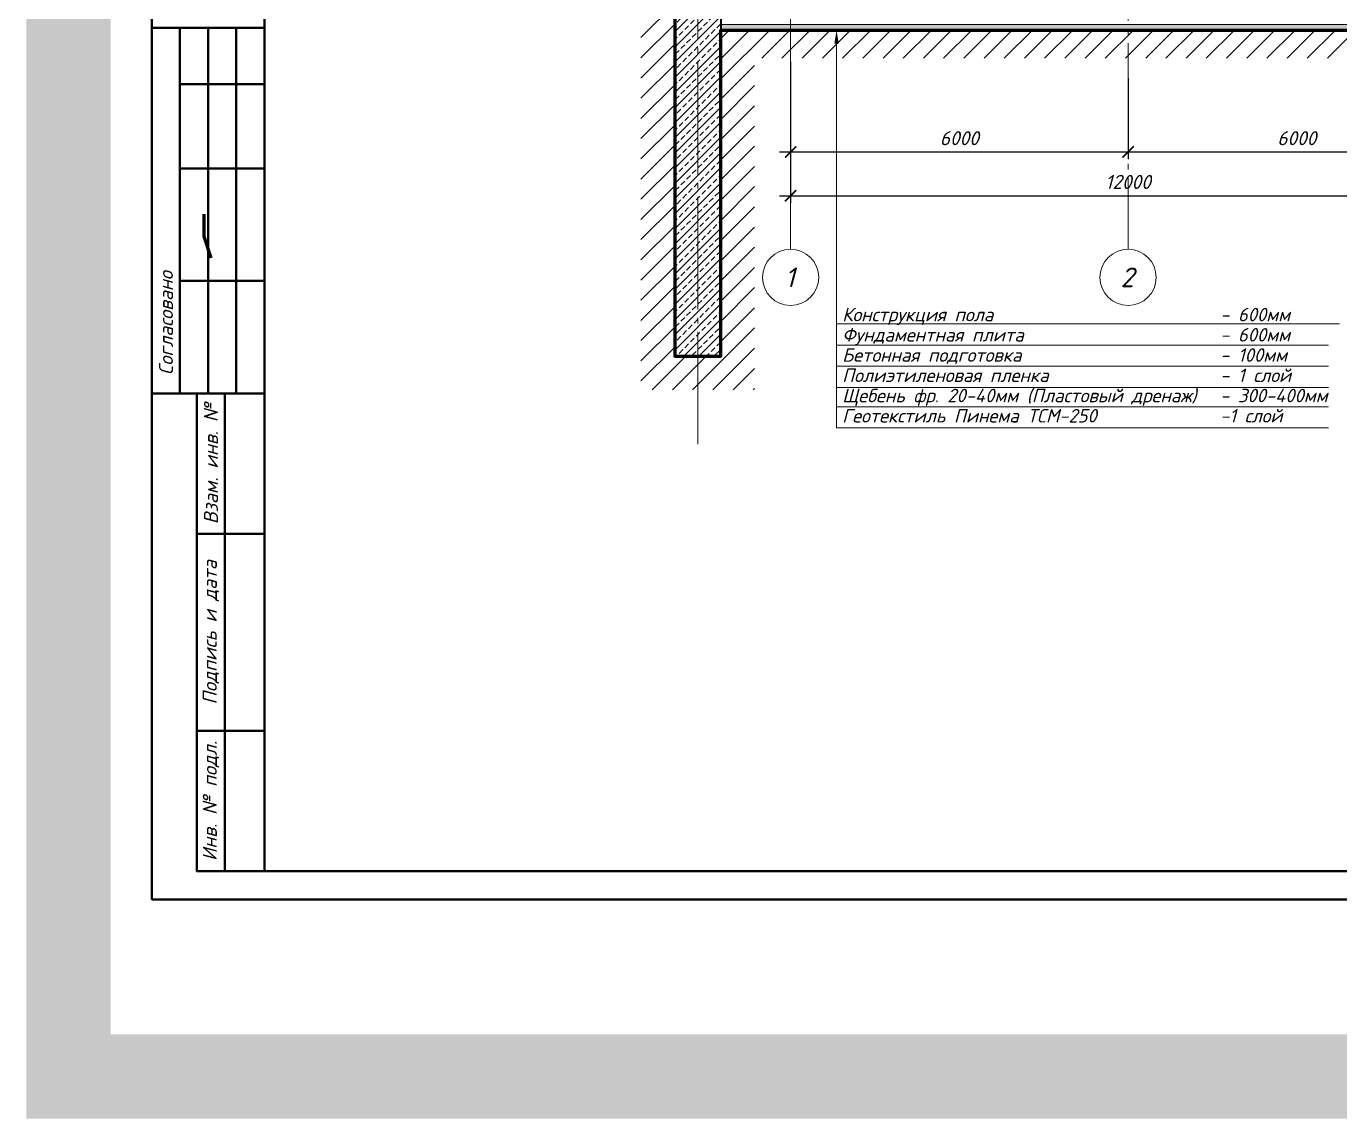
# Model space of a CAD drawing. Header units: millimetres. Extents: x -123149 to 90750, y -868758 to 226421.
# Drawn here: x -9719 to 13633, y 29250 to 48681 of the extents above; entities that cross this region are included whole.
import ezdxf
from ezdxf import colors
from ezdxf.entities.mleader import LeaderData, LeaderLine
from ezdxf.enums import TextEntityAlignment as Align
from ezdxf.math import Vec2, Vec3

# ---------------------------------------------------------------- set-up
doc = ezdxf.new("R2010")
doc.units = ezdxf.units.MM
doc.linetypes.add('GOST2.303 5', pattern=[24, 20, -1.5, 1, -1.5])
doc.layers.get('0').update_dxf_attribs({"lineweight": 5})
doc.layers.get('Defpoints').update_dxf_attribs({"color": 1, "lineweight": 0})
for name, color, linetype, lineweight in [('#Dimensions', 7, 'Continuous', 9), ('#Земля', 7, 'Continuous', 60), ('#Оси', 7, 'Continuous', 9), ('#Подготовка', 30, 'Continuous', 20), ('#разм', 7, 'Continuous', 9), ('k_ Рамка', 7, 'Continuous', 40), ('ИнжЗащита_ СВАЯ', 7, 'Continuous', 35), ('ИнжЗащита_ Штиховка', 136, 'Continuous', 0)]:
    doc.layers.add(name, color=color, linetype=linetype, lineweight=lineweight)
doc.layers.add('#Hatch', color=7, linetype='Continuous', lineweight=5, true_color=0x4d4d4d)
doc.layers.add('k_ Отметки', color=7, linetype='Continuous', lineweight=5, true_color=0x386aff)
doc.layers.add('NoPrint', color=18, linetype='Continuous', plot=False)
doc.styles.add('ESKDW', font='eskdw.shx', dxfattribs={"oblique": 15})
doc.styles.add('GOST 2.304', font='isocpeui.ttf')
doc.styles.add('STEP PR', font='isocpeui.ttf')
doc.dimstyles.new('SPDS', dxfattribs={"dimscale": 50, "dimtxt": 2.5, "dimasz": 2, "dimexe": 1.25, "dimexo": 0.625, "dimtad": 1, "dimdec": 0, "dimrnd": 0.001, "dimtxsty": 'ESKDW', "dimblk": 'ARCHTICK', "dimcen": 2.5, "dimdle": 2, "dimclrd": 256, "dimclre": 256, "dimclrt": 7, "dimadec": 0, "dimazin": 2, "dimtfac": 0.75, "dimtdec": 0, "dimtmove": 1, "dimatfit": 3, "dimfxl": 1, "dimtolj": 1, "dimarcsym": 1})
doc.dimstyles.new('высотные отметки', dxfattribs={"dimtxt": 500, "dimasz": 100, "dimexe": 100, "dimexo": 0.625, "dimgap": 50, "dimtad": 1, "dimtih": 1, "dimtoh": 1, "dimdec": 3, "dimlfac": 0.001, "dimrnd": 0.005, "dimzin": 9, "dimtxsty": 'STEP PR', "dimblk": 'NONE', "dimcen": 100, "dimdle": 100, "dimse1": 1, "dimse2": 1, "dimsd1": 1, "dimsd2": 1, "dimadec": 0, "dimazin": 0, "dimtfac": 1, "dimtdec": 3, "dimtmove": 0, "dimatfit": 2, "dimldrblk": 'NONE', "dimfxl": 1, "dimarcsym": 0})

# ---------------------------------------------------------------- blocks, each defined once
blk = doc.blocks.new('_ArchTick')
at = {"color": 0, "linetype": 'ByBlock', "const_width": 0.15}
blk.add_lwpolyline([(-0.5, -0.5), (0.5, 0.5)], dxfattribs=at)
blk = doc.blocks.new('*D1825')
at = {"layer": '#Dimensions', "lineweight": -2, "transparency": 16777216}
for p, q in [((3870, 47758), (3870, 46320)), ((9870, 47758), (9870, 46320)), ((3670, 46445), (10070, 46445))]:
    blk.add_line(p, q, dxfattribs=at)
at = {"layer": 'Defpoints', "color": 0, "lineweight": 0, "transparency": 16777216}
for p in [(3870, 47821), (9870, 47821), (9870, 46445)]:
    blk.add_point(p, dxfattribs=at)
at = {"layer": '#Dimensions', "lineweight": -2, "transparency": 16777216, "xscale": 200, "yscale": 200, "zscale": 200, "rotation": 180}
blk.add_blockref('_ArchTick', (3870, 46445), dxfattribs=at)
at = {"layer": '#Dimensions', "lineweight": -2, "transparency": 16777216, "xscale": 200, "yscale": 200, "zscale": 200}
blk.add_blockref('_ArchTick', (9870, 46445), dxfattribs=at)
at = {"layer": '#Dimensions', "transparency": 16777216, "insert": (6870, 46690), "char_height": 250, "attachment_point": 5, "style": 'STEP PR'}
blk.add_mtext('\\A1;6000', dxfattribs=at)
blk = doc.blocks.new('*D1826')
at = {"layer": '#Dimensions', "lineweight": -2, "transparency": 16777216}
for p, q in [((15870, 47549), (15870, 46320)), ((9870, 46977), (9870, 46320)), ((9670, 46445), (16070, 46445))]:
    blk.add_line(p, q, dxfattribs=at)
at = {"layer": 'Defpoints', "color": 0, "lineweight": 0, "transparency": 16777216}
for p in [(15870, 47612), (9870, 47039), (15870, 46445)]:
    blk.add_point(p, dxfattribs=at)
at = {"layer": '#Dimensions', "lineweight": -2, "transparency": 16777216, "xscale": 200, "yscale": 200, "zscale": 200, "rotation": 180}
blk.add_blockref('_ArchTick', (9870, 46445), dxfattribs=at)
at = {"layer": '#Dimensions', "lineweight": -2, "transparency": 16777216, "xscale": 200, "yscale": 200, "zscale": 200}
blk.add_blockref('_ArchTick', (15870, 46445), dxfattribs=at)
at = {"layer": '#Dimensions', "transparency": 16777216, "insert": (12870, 46690), "char_height": 250, "attachment_point": 5, "style": 'STEP PR'}
blk.add_mtext('\\A1;6000', dxfattribs=at)
blk = doc.blocks.new('*U2792')
for p, q in [((5, -265), (5, -330)), ((10, -265), (10, -330)), ((15, -265), (15, -330)), ((5, -275), (20, -275)), ((5, -290), (20, -290)), ((5, -310), (20, -310)), ((13, -330), (13, -415)), ((8, -355), (20, -355)), ((8, -390), (20, -390))]:
    blk.add_line(p, q)
for points in [[(841, -420), (0, -420), (0, 0), (841, 0)], [(20, -415), (836, -415), (836, -5), (20, -5)]]:
    blk.add_lwpolyline(points, close=True)
for points in [[(20, -265), (0, -265), (0, -330), (8, -330)], [(20, -415), (8, -415), (8, -330), (20, -330)]]:
    blk.add_lwpolyline(points)
at = {"ltscale": 100, "char_height": 2.5, "attachment_point": 5, "rotation": 90, "style": 'STEP PR'}
for s, insert, width in [('Согласовано', (2.5, -317.5), 25), ('Взам. инв. №', (10.5, -342.5), 25), ('Подпись и дата', (10.5, -372.5), 35), ('Инв. № подл.', (10.5, -402.5), 25)]:
    blk.add_mtext(s, dxfattribs=dict(at, insert=insert, width=width))
at = {"style": 'STEP PR'}
blk.add_attdef('N.ЛИСТА', text='', height=3.5, dxfattribs=at).set_placement((808.5, -395), align=Align.MIDDLE_CENTER)
for tag, p in [('НАИМ.', (750, -403.77)), ('НАИМЕНОВАН.', (750, -408.77)), ('НАИМЕНОВАНИЕ', (750, -413.77))]:
    blk.add_attdef(tag, text='', height=3, dxfattribs=at).set_placement(p, align=Align.CENTER)
blk.add_attdef('ФОРМАТ', (795.85, -418.92), '', height=3, dxfattribs=at)
blk = doc.blocks.new('*D1839')
at = {"layer": '#Dimensions', "lineweight": -2, "transparency": 16777216}
for p, q in [((3870, 48049), (3870, 45542)), ((15870, 47549), (15870, 45542)), ((3670, 45667), (16070, 45667))]:
    blk.add_line(p, q, dxfattribs=at)
at = {"layer": 'Defpoints', "color": 0, "lineweight": 0, "transparency": 16777216}
for p in [(3870, 48112), (15870, 47612), (15870, 45667)]:
    blk.add_point(p, dxfattribs=at)
at = {"layer": '#Dimensions', "lineweight": -2, "transparency": 16777216, "xscale": 200, "yscale": 200, "zscale": 200, "rotation": 180}
blk.add_blockref('_ArchTick', (3870, 45667), dxfattribs=at)
at = {"layer": '#Dimensions', "lineweight": -2, "transparency": 16777216, "xscale": 200, "yscale": 200, "zscale": 200}
blk.add_blockref('_ArchTick', (15870, 45667), dxfattribs=at)
at = {"layer": '#Dimensions', "transparency": 16777216, "insert": (9870, 45912), "char_height": 250, "attachment_point": 5, "style": 'STEP PR'}
blk.add_mtext('\\A1;12000', dxfattribs=at)
blk = doc.blocks.new('*D2536')
at = {"layer": 'Defpoints', "color": 0, "lineweight": 0, "ltscale": 3, "transparency": 16777216}
for p in [(4576313, -927000, 0), (4577272, -927000), (4576313, -930000)]:
    blk.add_point(p, dxfattribs=at)
at = {"layer": '#разм', "color": 0, "ltscale": 3, "transparency": 16777216, "insert": (4577806, -926200), "char_height": 250, "attachment_point": 5, "style": 'STEP PR'}
blk.add_mtext('-3,000', dxfattribs=at)
blk = doc.blocks.new('_None')
blk = doc.blocks.new('*U2534')
at = {"layer": '#разм', "ltscale": 100, "elevation": 0}
for points in [[(4577172.9323, -927000.1311), (4577172.9323, -926400.1311)], [(4577172.9323, -926400.1311), (4578374.8641, -926400.1311)], [(4576313.4569, -927000.1311), (4577322.9323, -927000.1311)]]:
    blk.add_lwpolyline(points, dxfattribs=at)
at = {"layer": '#разм', "lineweight": 50, "ltscale": 100, "elevation": 0}
for points in [[(4577172.9323, -927000.1311), (4576972.9324, -926800.1312)], [(4577172.9323, -927000.1311), (4577372.9322, -926800.1312)]]:
    blk.add_lwpolyline(points, dxfattribs=at)
at = {"layer": 'Defpoints', "color": 253, "lineweight": 15, "ltscale": 3, "elevation": 0}
for points in [[(4576313.4569, -923625.6673), (4576313.4569, -924374.5949)], [(4576313.4569, -923906.6603), (4576313.4569, -924093.8923)]]:
    blk.add_lwpolyline(points, dxfattribs=at)
at = {"layer": 'Defpoints', "color": 253, "ltscale": 3, "elevation": 0}
blk.add_lwpolyline([(4575919.8409, -924000.2763), (4576707.0728, -924000.2763)], dxfattribs=at)
at = {"layer": 'Defpoints', "color": 253, "lineweight": 15, "ltscale": 3}
blk.add_circle((4576313.4569, -924000.2763, 0), 93.616, dxfattribs=at)
at = {"layer": '#разм', "ltscale": 3}
dim = blk.add_linear_dim(base=(4577272.4527, -927000.1311), p1=(4576313.4569, -930000.4215), p2=(4576313.4569, -927000.1311, 0), angle=90, dimstyle='высотные отметки', override={"dimtxt": 250, "dimrnd": 0.005, "dimzin": 1, "dimpost": '-<>'}, dxfattribs=at)
dim.commit()
dim.dimension.update_dxf_attribs({"geometry": '*D2536', "text_midpoint": (4577806.0701, -926400.1311), "dimtype": 160})

msp = doc.modelspace()

# ---------------------------------------------------------------- hatches: boundary and pattern name
at = {"layer": '#Hatch'}
h = msp.add_hatch(dxfattribs=at)
h.set_pattern_fill('ANSI31', color=256, scale=80)
h.set_pattern_definition([(45, (-318654.78, 271739.43), (-179.60512, 179.60512), [])])
h.paths.add_polyline_path([(1470.21272, 56811.80705), (1470.21272, 54811.80705), (1810.21272, 54811.80705), (1810.21272, 42811.80705), (2630.21272, 42811.80705), (2630.21272, 48611.80705), (16170.21272, 48611.80705), (16170.21272, 48211.80705), (67610.21272, 48211.80705), (67610.21272, 42811.80705), (68430.21272, 42811.80705), (68430.21272, 55311.80705), (68520.21272, 55311.80705), (68520.21272, 56311.80705), (70520.21272, 56311.80705), (70520.21272, 54711.80705), (69030.21272, 54711.80705), (69030.21272, 42211.80705), (67010.21272, 42211.80705), (67010.21272, 47611.80705), (15570.21272, 47611.80705), (15570.21272, 48111.80705), (3230.21272, 48111.80705), (3230.21272, 42211.80705), (1210.21272, 42211.80705), (1210.21272, 55211.80705), (-279.78728, 55211.80705), (-279.78728, 56811.80705)])
h = msp.add_hatch(dxfattribs=at)
h.set_pattern_fill('ANSI33', color=256, scale=30, style=0)
h.set_pattern_definition([(45, (0, -10344.7), (-134.70384, 134.70384), []), (45, (134.7, -10344.7), (-134.70384, 134.70384), [95.25, -47.625])])
h.paths.add_polyline_path([(2220.21272, 54911.80705), (1810.21272, 54911.80705), (1810.21272, 54811.80705), (1810.21272, 42811.80705), (1841.56108, 42811.80705), (2220.21272, 42811.80705)])
h.paths.add_polyline_path([(2630.21272, 49111.80705), (2480.21272, 49111.80705), (2480.21272, 52111.80705), (2480.21272, 54711.80705), (2630.21272, 54711.80705), (2630.21272, 54911.80705), (2220.21272, 54911.80705), (2220.21272, 42811.80705), (2630.21272, 42811.80705)])
at = {"layer": 'ИнжЗащита_ Штиховка'}
h = msp.add_hatch(dxfattribs=at)
h.set_pattern_fill('AR-SAND', color=256, scale=2)
h.set_pattern_definition([(37.5, (-318654.785, 271739.43), (-3.200063, 97.882647), [0, -77.216, 0, -86.36, 0, -82.55]), (7.5, (-318654.78, 271739.43), (89.904657, 143.36502), [0, -41.656, 0, -69.596, 0, -26.67]), (327.5, (-318717.27, 271739.43), (158.198474, 0.287437), [0, -25.4, 0, -91.44, 0, -119.38]), (317.5, (-318717.27, 271739.43), (152.71129, 44.585865), [0, -12.7, 0, -59.944, 0, -68.58])])
h.paths.add_polyline_path([(2630.21272, 48611.80705), (16170.21272, 48611.80705), (16170.21272, 48711.80705), (2630.21272, 48711.80705)])

# ---------------------------------------------------------------- linework, layer by layer
at = {"layer": '#Dimensions', "lineweight": 13}
for points in [[(4687.11282, 43385.63652), (4687.11282, 43385.63652), (13432.80825, 43385.63652)], [(4687.14751, 43385.63652), (4687.14751, 41537.84061)], [(4687.11282, 43009.17852), (4687.11282, 43009.17852), (13432.80825, 43009.17852)], [(4687.11282, 42632.72052), (4687.11282, 42632.72052), (13432.80825, 42632.72052)], [(4687.13057, 42256.26252), (4687.13057, 42256.26252), (13432.826, 42256.26252)], [(4687.11282, 41914.2986), (4687.11282, 41914.2986), (13432.80825, 41914.2986)], [(4687.14751, 41537.84061), (4687.14751, 41537.84061), (13432.84294, 41537.84061)]]:
    msp.add_lwpolyline(points, dxfattribs=at)
at = {"layer": '#Земля'}
msp.add_lwpolyline([(-279.78728, 56811.80705), (1470.21272, 56811.80705), (1470.21272, 54811.80705), (1810.21272, 54811.80705), (1810.21272, 42811.80705), (2630.21272, 42811.80705), (2630.21272, 48611.80705), (16170.21272, 48611.80705), (16170.21272, 48211.80705), (67610.21272, 48211.80705), (67610.21272, 42811.80705), (68430.21272, 42811.80705), (68430.21272, 55311.80705), (68520.21272, 55311.80705), (68520.21272, 56311.80705), (70591.50414, 56311.80705)], dxfattribs=at)
at = {"layer": '#Оси', "linetype": 'GOST2.303 5', "ltscale": 100}
for points in [[(9870.21272, 65182.99047), (9870.21272, 44715.03765), (9870.21272, 44715.03765)], [(3870.21272, 63286.28298), (3870.21272, 44715.03765), (3870.21272, 44715.03765)], [(2220.21272, 41245.19167), (2220.21272, 57676.94965)]]:
    msp.add_lwpolyline(points, dxfattribs=at)
at = {"layer": '#Оси', "linetype": 'Continuous', "ltscale": 100}
for centre in [(3870.21272, 44215.03765), (9870.21272, 44215.03765)]:
    msp.add_circle(centre, 500, dxfattribs=at)
at = {"layer": '#Подготовка'}
msp.add_lwpolyline([(2630.21272, 48611.80705), (16170.21272, 48611.80705), (16170.21272, 48711.80705), (2630.21272, 48711.80705)], close=True, dxfattribs=at)
at = {"layer": 'k_ Отметки'}
msp.add_lwpolyline([(-6434.59851, 44560.9433, 60, 60, 0), (-6558.20531, 44941.36591, 60, 60, 0), (-6558.20531, 45341.36591, 0, 0, 0)], format="xyseb", dxfattribs=at)
at = {"layer": 'NoPrint', "color": 3, "const_width": 1500}
msp.add_lwpolyline([(-8968.89107, 94455.30306), (90000, 94455.30306), (90000, 30000), (-8968.89107, 30000)], close=True, dxfattribs=at)
at = {"layer": 'ИнжЗащита_ СВАЯ'}
msp.add_lwpolyline([(-279.78728, 56811.80705), (1470.21272, 56811.80705), (1470.21272, 54811.80705), (1810.21272, 54811.80705), (1810.21272, 42811.80705), (2630.21272, 42811.80705), (2630.21272, 48611.80705), (16170.21272, 48611.80705), (16170.21272, 48211.80705), (67610.21272, 48211.80705), (67610.21272, 42811.80705), (68430.21272, 42811.80705), (68430.21272, 55311.80705), (68520.21272, 55311.80705), (68520.21272, 56311.80705), (70520.21272, 56311.80705)], dxfattribs=at)
msp.add_lwpolyline([(1810.21272, 54911.80705), (2630.21272, 54911.80705), (2630.21272, 54711.80705), (2480.21272, 54711.80705), (2480.21272, 49111.80705), (2630.21272, 49111.80705), (2630.21272, 42811.80705), (1810.21272, 42811.80705)], close=True, dxfattribs=at)

# ---------------------------------------------------------------- block references
at = {"layer": '#разм', "lineweight": 15}
msp.add_blockref('*U2534', (-4571473.13793, 976911.93814, 0), dxfattribs=at)
at = {"layer": 'k_ Рамка', "xscale": 100, "yscale": 100, "zscale": 100}
msp.add_blockref('*U2792', (-7485.74827, 75150.4962), dxfattribs=at)

# ---------------------------------------------------------------- texts
at = {"layer": '#Оси', "linetype": 'Continuous', "ltscale": 100, "style": 'GOST 2.304'}
for s, p in [('1', (3856.15969, 44215.03765)), ('2', (9856.15969, 44215.03765))]:
    msp.add_text(s, height=350, dxfattribs=at).set_placement(p, align=Align.MIDDLE_CENTER)

# ---------------------------------------------------------------- dimensions: what is measured, and where the dimension line sits
at = {"layer": '#Dimensions'}
for base, p1, p2, picture, middle in [((15870.21272, 45666.96338), (3870.21272, 48111.80705), (15870.21272, 47611.80705), '*D1839', (9870.21272, 45911.96338)), ((9870.21272, 46445.32327), (3870.21272, 47820.99316), (9870.21272, 47820.99316), '*D1825', (6870.21272, 46690.32327)), ((15870.21272, 46445.32327), (9870.21272, 47039.40822), (15870.21272, 47611.80705), '*D1826', (12870.21272, 46690.32327))]:
    dim = msp.add_linear_dim(base=base, p1=p1, p2=p2, dimstyle='SPDS', override={"dimscale": 100, "dimgap": 1.2, "dimrnd": 5, "dimtxsty": 'STEP PR', "dimblk1": 'ArchTick', "dimblk2": 'ArchTick', "dimsah": 1, "dimclrt": 256}, dxfattribs=at)
    dim.commit()
    dim.dimension.update_dxf_attribs({"geometry": picture, "text_midpoint": middle})

# ---------------------------------------------------------------- leaders
at = {"layer": '#Dimensions', "lineweight": 13}
ml = msp.add_multileader_mtext('Standard', dxfattribs=at)
ml.set_content('\\A1;\\pxsm0.9,t28;Конструкция пола^I- 600мм\\PФундаментная плита^I- 600мм\\PБетонная подготовка  ^I- 100мм\\PПолиэтиленовая пленка^I- 1 слой\\PЩебень фр. 20-40мм (Пластовый дренаж)^I- 300-400мм\\PГеотекстиль Пинема ТСМ-250^I-1 слой', color=256, style='STEP PR')
ml.set_leader_properties(color=256, linetype='ByLayer', lineweight=-1)
ml.build(insert=Vec2(0, 0))
ml.multileader.update_dxf_attribs({"text_left_attachment_type": 6, "text_right_attachment_type": 6, "dogleg_length": 0, "arrow_head_size": 240})
ctx = ml.context
ctx.base_point, ctx.char_height, ctx.arrow_head_size, ctx.landing_gap_size, ctx.plane_origin = Vec3(4687.11282, 43385.63652), 240, 240, 100, Vec3(3459.03976, 38236.17721)
ctx.left_attachment, ctx.right_attachment = 6, 6
notes = []
notes.append((ctx, [(1, (1, 1, 0), (4687.11282, 43385.63652), (1, 0), 0, [(1, [(4687.19365, 48611.80705)], 0, [])])]))
ctx.mtext.insert, ctx.mtext.width, ctx.mtext.defined_height, ctx.mtext.flow_direction = Vec3(4787.11282, 43673.63652), 8754.1571648, 931.20054, 5
for ctx, leaders in notes:
    for number, flags, end, landing, length, lines in leaders:
        leader = LeaderData()
        leader.index, (leader.has_last_leader_line, leader.has_dogleg_vector, leader.attachment_direction) = number, flags
        leader.last_leader_point, leader.dogleg_vector, leader.dogleg_length = Vec3(end), Vec3(landing), length
        for number, points, colour, breaks in lines:
            line = LeaderLine()
            line.index, line.vertices, line.color, line.breaks = number, Vec3.list(points), colors.encode_raw_color(colour), breaks
            leader.lines.append(line)
        ctx.leaders.append(leader)

doc.saveas('drawing.dxf')
